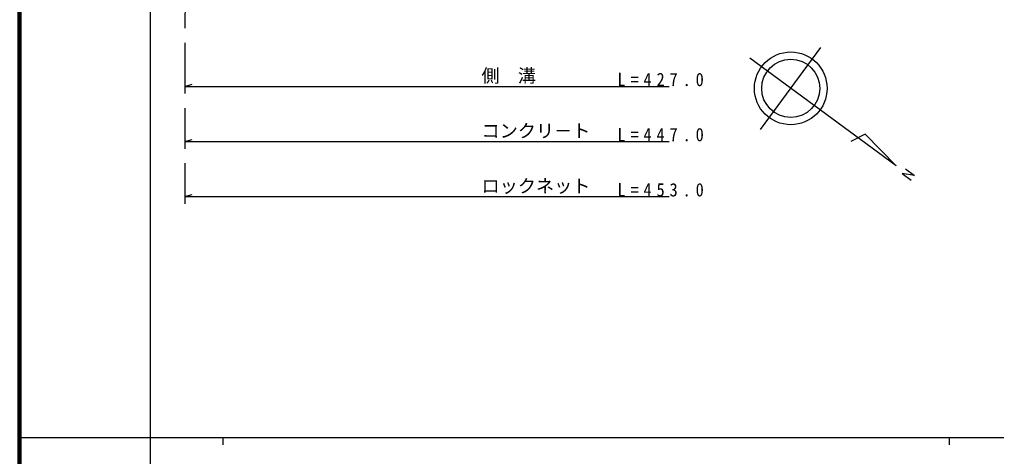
# Model space of a CAD drawing. Units: millimetres, scale not verified. Extents: x 40000 to 680000, y 20000 to 380000.
# Drawn here: x 40000 to 174530, y 202409 to 262491 of the extents above; entities that cross this region are included whole.
import ezdxf
from ezdxf.enums import TextEntityAlignment as Align

# ---------------------------------------------------------------- set-up
doc = ezdxf.new("R2010")
doc.units = ezdxf.units.MM
doc.header["$LTSCALE"] = 1000
for name, color, linetype, lineweight in [('M-BGD', 7, 'Continuous', 25), ('M-TTL', 2, 'Continuous', 140), ('M-TTL-BAND', 7, 'Continuous', 25)]:
    doc.layers.add(name, color=color, linetype=linetype, lineweight=lineweight)
doc.styles.add('ＭＳ ゴシック', font='')
doc.styles.get('ＭＳ ゴシック').set_extended_font_data('MS Gothic')

msp = doc.modelspace()

# ---------------------------------------------------------------- linework, layer by layer
at = {"layer": 'M-BGD'}
for p, q in [((63069, 280455), (62755, 261308)), ((62755, 259308), (62755, 252305)), ((142055, 247393), (150353, 258668)), ((160701, 242361), (140566, 257180)), ((62755, 253305), (63755, 253585)), ((62755, 253305), (129450, 253305)), ((62755, 250305), (62755, 244722)), ((156462, 246723), (154471, 245705)), ((160701, 242361), (156462, 246723)), ((62755, 245722), (63755, 246002)), ((62755, 245722), (129450, 245722)), ((62755, 242722), (62755, 237138)), ((62755, 238138), (63755, 238418)), ((62755, 238138), (129450, 238138))]:
    msp.add_line(p, q, dxfattribs=at)
msp.add_lwpolyline([(162008, 241941), (163251, 241027), (161530, 241299), (162782, 240387)], dxfattribs=at)
for radius in [5000, 4000]:
    msp.add_circle((146204, 253031), radius, dxfattribs=at)
at = {"layer": 'M-TTL'}
msp.add_line((40000, 380000), (40000, 20000), dxfattribs=at)
at = {"layer": 'M-TTL-BAND'}
for p, q in [((58000, 370000), (58000, 20000)), ((40000, 205000), (579000, 205000)), ((68000, 205000), (68000, 204000)), ((168000, 205000), (168000, 204000))]:
    msp.add_line(p, q, dxfattribs=at)

# ---------------------------------------------------------------- texts
at = {"layer": 'M-BGD', "style": 'ＭＳ ゴシック'}
for s, p in [('側\u3000溝', (103614, 253305)), ('コンクリ－ト', (103614, 245722)), ('ロックネット', (103614, 238138))]:
    msp.add_text(s, height=1833, dxfattribs=at).set_placement(p, align=Align.BOTTOM_LEFT)
at = {"layer": 'M-BGD', "char_height": 1833, "attachment_point": 7, "style": 'ＭＳ ゴシック'}
for s, insert in [('\\T1.6;\\W0.9;L=427.0', (122331, 253305)), ('\\T1.6;\\W0.9;L=447.0', (122331, 245722)), ('\\T1.6;\\W0.9;L=453.0', (122331, 238138))]:
    msp.add_mtext(s, dxfattribs=dict(at, insert=insert))

doc.saveas('drawing.dxf')
